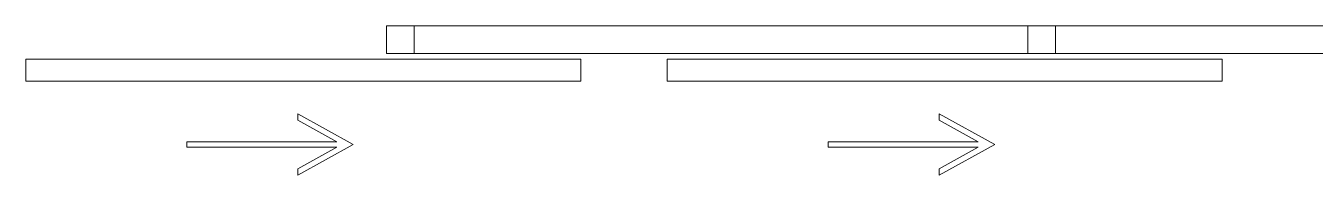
# Model space of a CAD drawing. Header units: millimetres. Extents: x 5429406 to 5440208, y -620941 to -619789.
# Drawn here: x 5429405.7 to 5429638, y -619901.8 to -619874.8 of the extents above; entities that cross this region are included whole.
import ezdxf

# ---------------------------------------------------------------- set-up
doc = ezdxf.new("R2010")
doc.units = ezdxf.units.MM
doc.header["$LTSCALE"] = 0.05
doc.layers.add('f_nitelikli cam', color=4, linetype='Continuous', lineweight=9)

# ---------------------------------------------------------------- blocks, each defined once
blk = doc.blocks.new('A$C6E062FC4')
for p, q in [((8.58, 113.25), (3.02, 103.25)), ((8.58, 113.25), (14.13, 103.25)), ((8.08, 110.29), (4.17, 103.25)), ((8.08, 83.25), (8.08, 110.29)), ((9.08, 110.29), (12.98, 103.25)), ((9.08, 83.25), (9.08, 110.29)), ((3.02, 103.25), (4.17, 103.25)), ((12.98, 103.25), (14.13, 103.25)), ((9.08, 83.25), (8.08, 83.25))]:
    blk.add_line(p, q)

msp = doc.modelspace()

# ---------------------------------------------------------------- linework, layer by layer
at = {"layer": 'f_nitelikli cam', "transparency": 33554541, "elevation": -245.25}
for points in [[(5429704.21, -619874.85), (5429470.71, -619874.85), (5429470.71, -619879.85), (5429704.21, -619879.85)], [(5429475.71, -619874.85), (5429475.71, -619879.85)], [(5429819.77, -619874.85), (5429586.27, -619874.85), (5429586.27, -619879.85), (5429819.77, -619879.85)], [(5429591.27, -619874.85), (5429591.27, -619879.85)]]:
    msp.add_lwpolyline(points, dxfattribs=at)
for points in [[(5429405.71, -619880.85), (5429505.71, -619880.85), (5429505.71, -619884.85), (5429405.71, -619884.85)], [(5429521.27, -619880.85), (5429621.27, -619880.85), (5429621.27, -619884.85), (5429521.27, -619884.85)]]:
    msp.add_lwpolyline(points, close=True, dxfattribs=at)

# ---------------------------------------------------------------- block references
at = {"layer": 'f_nitelikli cam', "transparency": 33554541, "xscale": -1, "rotation": 270}
for p in [(5429351.47, -619904.84, -245.25), (5429467.04, -619904.84, -245.25)]:
    msp.add_blockref('A$C6E062FC4', p, dxfattribs=at)

doc.saveas('drawing.dxf')
